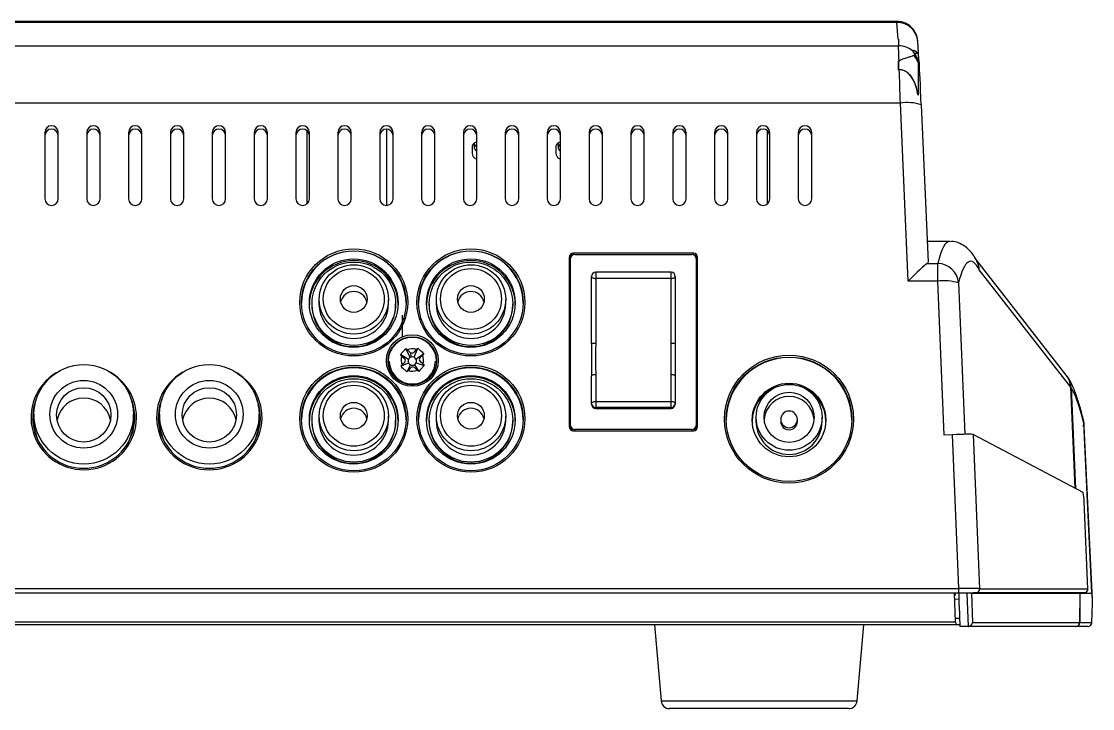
# Model space of a CAD drawing. Header units: millimetres. Extents: x 102 to 710, y 145 to 429.
# Drawn here: x 646.3 to 710.3, y 165.7 to 206.7 of the extents above; entities that cross this region are included whole.
import ezdxf

# ---------------------------------------------------------------- set-up
doc = ezdxf.new("R2010")
doc.units = ezdxf.units.MM

msp = doc.modelspace()

# ---------------------------------------------------------------- linework, layer by layer
at = {"color": 7, "linetype": 'Continuous', "lineweight": 25}
for p, q in [((698.6356, 206.6885), (522.1572, 206.6885)), ((698.6315, 206.7471), (522.1613, 206.7471)), ((698.7044, 205.6788), (698.6356, 206.6885)), ((698.7304, 205.6788), (698.7044, 205.6788)), ((698.7304, 205.6788), (698.7304, 205.2972)), ((699.9542, 204.488), (699.8827, 205.5382)), ((522.0624, 205.2972), (698.7304, 205.2972)), ((699.6205, 204.903), (699.6205, 204.903)), ((699.6648, 204.8535), (699.8839, 204.8535)), ((699.8839, 204.8535), (699.8964, 204.8155)), ((699.8964, 204.8155), (699.8964, 204.684)), ((699.8964, 204.8155), (699.8964, 204.6754)), ((698.7304, 204.3831), (698.7304, 203.8597)), ((699.8964, 204.4634), (699.8964, 204.4633)), ((699.9775, 204.1469), (699.9561, 204.4608)), ((699.9792, 204.1162), (699.9775, 204.1469)), ((698.7799, 203.8597), (698.7304, 203.8597)), ((698.8418, 201.8662), (521.951, 201.8662)), ((699.3101, 191.2215), (698.8418, 201.8662)), ((700.0906, 201.7574), (700.5035, 192.3713)), ((668.1464, 200.315), (668.1464, 195.7519)), ((647.7464, 200.1142), (647.7464, 196.1484)), ((648.5464, 196.1484), (648.5464, 200.1142)), ((650.2464, 200.1142), (650.2464, 196.1484)), ((651.0464, 196.1484), (651.0464, 200.1142)), ((652.7464, 200.1142), (652.7464, 196.1484)), ((653.5464, 196.1484), (653.5464, 200.1142)), ((655.2464, 200.1142), (655.2464, 196.1484)), ((656.0464, 196.1484), (656.0464, 200.1142)), ((657.7464, 200.1142), (657.7464, 196.1484)), ((658.5464, 196.1484), (658.5464, 200.1142)), ((660.2464, 200.1142), (660.2464, 196.1484)), ((661.0464, 196.1484), (661.0464, 200.1142)), ((662.7464, 200.1142), (662.7464, 196.1484)), ((663.3964, 200.228), (663.3964, 195.8389)), ((663.5464, 196.1484), (663.5464, 200.1142)), ((665.2464, 200.1142), (665.2464, 196.1484)), ((666.0464, 196.1484), (666.0464, 200.1142)), ((667.7464, 200.1142), (667.7464, 196.1484)), ((668.5464, 196.1484), (668.5464, 200.1142)), ((670.2464, 200.1142), (670.2464, 196.1484)), ((671.0464, 196.1484), (671.0464, 200.1142)), ((672.7464, 200.1142), (672.7464, 196.1484)), ((673.5464, 196.1484), (673.5464, 200.1142)), ((675.2464, 200.1142), (675.2464, 196.1484)), ((676.0464, 196.1484), (676.0464, 200.1142)), ((677.7464, 200.1142), (677.7464, 196.1484)), ((678.5464, 196.1484), (678.5464, 200.1142)), ((680.2464, 200.1142), (680.2464, 196.1484)), ((681.0464, 196.1484), (681.0464, 200.1142)), ((682.7464, 200.1142), (682.7464, 196.1484)), ((683.5464, 196.1484), (683.5464, 200.1142)), ((685.2464, 200.1142), (685.2464, 196.1484)), ((686.0464, 196.1484), (686.0464, 200.1142)), ((687.7464, 200.1142), (687.7464, 196.1484)), ((688.5464, 196.1484), (688.5464, 200.1142)), ((690.2464, 200.1142), (690.2464, 196.1484)), ((690.8964, 200.228), (690.8964, 195.8389)), ((691.0464, 196.1484), (691.0464, 200.1142)), ((692.7464, 200.1142), (692.7464, 196.1484)), ((693.5464, 196.1484), (693.5464, 200.1142)), ((673.2714, 199.2534), (673.2714, 198.8576)), ((673.3964, 199.4695), (673.3964, 199.1971)), ((678.2714, 199.2534), (678.2714, 198.8576)), ((678.3964, 199.4695), (678.3964, 199.1971)), ((701.7904, 193.6045), (700.4493, 193.6045)), ((679.0589, 192.6459), (679.0589, 182.5332)), ((679.1464, 182.6116), (679.1464, 192.5756)), ((686.4839, 192.8938), (679.3089, 192.8938)), ((679.3964, 192.8235), (686.3964, 192.8235)), ((686.6464, 192.5756), (686.6464, 182.6116)), ((686.7339, 182.5332), (686.7339, 192.6459)), ((708.7544, 185.6068), (703.2952, 192.6127)), ((700.4377, 192.2807), (701.0711, 192.2807)), ((701.0711, 191.2215), (701.0711, 192.2807)), ((680.3964, 187.5037), (680.3964, 191.5064)), ((685.1464, 191.7564), (680.6464, 191.7564)), ((680.6464, 191.3883), (680.6464, 187.5069)), ((685.1464, 191.3883), (680.6464, 191.3883)), ((685.1464, 187.5069), (685.1464, 191.3883)), ((685.3964, 191.5064), (685.3964, 187.5037)), ((709.0155, 184.8986), (703.554, 191.9075)), ((701.0711, 191.2215), (699.3101, 191.2215)), ((701.449, 182.0273), (701.0711, 191.2215)), ((664.1196, 190.1379), (664.1196, 189.8765)), ((668.2696, 189.8765), (668.2696, 190.1379)), ((671.1196, 190.1379), (671.1196, 189.8765)), ((675.2696, 189.8765), (675.2696, 190.1379)), ((663.6946, 189.8765), (663.6946, 189.8111)), ((668.6946, 189.8111), (668.6946, 189.8765)), ((670.6946, 189.8765), (670.6946, 189.8111)), ((675.6946, 189.8111), (675.6946, 189.8765)), ((669.0814, 189.2013), (669.0814, 187.8968)), ((680.3964, 187.5037), (680.3964, 185.5713)), ((685.3964, 187.5037), (685.3964, 185.5713)), ((669.0674, 186.754), (668.9793, 186.8367)), ((669.4665, 186.5546), (668.9793, 186.8367)), ((669.3148, 187.2004), (669.4057, 187.1208)), ((669.5735, 186.6706), (669.3148, 187.2004)), ((669.5693, 186.9711), (669.4057, 187.1208)), ((669.5693, 186.9711), (669.6282, 186.6928)), ((669.9315, 187.1429), (669.7812, 186.98)), ((669.7969, 186.68), (670.0153, 187.2299)), ((669.9133, 186.5734), (670.3804, 186.8957)), ((670.1494, 186.6429), (670.2997, 186.8059)), ((670.3804, 186.8957), (670.2997, 186.8059)), ((669.4759, 186.332), (669.0089, 186.1388)), ((669.0089, 186.1388), (669.0896, 186.2302)), ((669.0674, 186.754), (669.2309, 186.6043)), ((669.2399, 186.3932), (669.0896, 186.2302)), ((669.5924, 186.2254), (669.3739, 185.8046)), ((669.6282, 186.6928), (669.5735, 186.6706)), ((669.8158, 186.2348), (670.0745, 185.8341)), ((669.9228, 186.3508), (670.41, 186.1978)), ((670.3219, 186.2821), (670.1583, 186.4318)), ((670.3219, 186.2821), (670.41, 186.1978)), ((651.8765, 185.6458), (651.8595, 185.6458)), ((651.9241, 185.596), (651.9462, 185.596)), ((669.4578, 185.8932), (669.3739, 185.8046)), ((669.4578, 185.8932), (669.6081, 186.0561)), ((669.82, 186.0651), (669.9835, 185.9153)), ((670.0745, 185.8341), (669.9835, 185.9153)), ((680.3964, 183.9268), (680.3964, 185.5713)), ((680.6464, 185.633), (680.6464, 184.0383)), ((685.1464, 184.0383), (685.1464, 185.633)), ((685.3964, 185.5713), (685.3964, 183.9268)), ((708.8053, 185.5116), (708.7607, 185.5841)), ((709.281, 178.8552), (709.0155, 184.8986)), ((709.0429, 184.8608), (709.3073, 178.8413)), ((680.3964, 183.8757), (680.3964, 183.9268)), ((680.6464, 184.0383), (685.1464, 184.0383)), ((680.6464, 184.0383), (680.6464, 183.6789)), ((685.1464, 183.6789), (680.6464, 183.6789)), ((680.6464, 183.6789), (680.6464, 183.6278)), ((680.6464, 183.6278), (685.1464, 183.6278)), ((685.1464, 183.6789), (685.1464, 184.0383)), ((685.1464, 183.6278), (685.1464, 183.6789)), ((685.3964, 183.9268), (685.3964, 183.8757)), ((647.0946, 183.2785), (647.0946, 182.8907)), ((653.0446, 182.8907), (653.0446, 183.2785)), ((654.5946, 183.2785), (654.5946, 182.8907)), ((660.5446, 182.8907), (660.5446, 183.2785)), ((664.1196, 183.1646), (664.1196, 182.9031)), ((668.2696, 182.9031), (668.2696, 183.1646)), ((671.1196, 183.1646), (671.1196, 182.9031)), ((675.2696, 182.9031), (675.2696, 183.1646)), ((690.2196, 183.0917), (690.2196, 182.8433)), ((691.6946, 182.9697), (691.6946, 182.8433)), ((692.6946, 182.8433), (692.6946, 182.9697)), ((694.1696, 182.8433), (694.1696, 183.0917)), ((663.6946, 182.9031), (663.6946, 182.8377)), ((668.6946, 182.8377), (668.6946, 182.9031)), ((670.6946, 182.9031), (670.6946, 182.8377)), ((675.6946, 182.8377), (675.6946, 182.9031)), ((679.1464, 182.5137), (679.1464, 182.6116)), ((686.3964, 182.3637), (679.3964, 182.3637)), ((686.6464, 182.6116), (686.6464, 182.5137)), ((710.2729, 172.5895), (709.7986, 182.7414)), ((710.3125, 172.1781), (709.8277, 182.5518)), ((679.3089, 182.2853), (686.4839, 182.2853)), ((701.9497, 182.0507), (701.449, 182.0273)), ((702.327, 172.8722), (701.9497, 182.0507)), ((703.1909, 182.065), (703.5696, 172.8519)), ((709.7579, 178.6038), (703.1909, 182.065)), ((710.0442, 172.8519), (709.8153, 178.0627)), ((518.4657, 172.8722), (702.327, 172.8722)), ((702.327, 172.5895), (702.327, 172.8722)), ((703.5696, 172.8519), (710.0442, 172.8519)), ((702.327, 172.5895), (518.4657, 172.5895)), ((702.142, 170.8717), (702.074, 172.5895)), ((702.1031, 172.5895), (702.1086, 172.4493)), ((702.3464, 172.2123), (702.1068, 172.2294)), ((703.0415, 172.5895), (702.327, 172.5895)), ((702.3464, 171.8416), (702.3464, 172.5895)), ((702.9074, 170.5899), (702.8337, 172.5895)), ((703.0415, 172.5895), (703.0878, 172.5895)), ((703.0878, 172.5895), (709.5562, 172.5895)), ((703.0878, 172.5895), (703.1523, 170.8395)), ((709.8818, 172.6057), (703.4086, 172.6057)), ((709.5562, 172.5895), (709.5468, 170.8395)), ((709.8818, 172.6057), (709.5562, 172.5895)), ((709.5562, 172.5895), (709.5803, 172.5895)), ((709.5709, 170.8395), (709.5803, 172.5895)), ((709.5803, 172.5895), (709.582, 172.5895)), ((709.5819, 172.5908), (709.582, 172.5895)), ((709.582, 172.5895), (710.2729, 172.5895)), ((702.3464, 171.8416), (702.3925, 170.5895)), ((710.279, 170.8395), (710.3218, 171.9533)), ((710.2794, 170.83), (710.322, 171.941)), ((518.6677, 170.8717), (702.142, 170.8717)), ((702.1596, 171.0895), (702.3741, 171.0895)), ((703.1523, 170.8395), (709.5468, 170.8395)), ((709.5709, 170.8395), (710.279, 170.8395)), ((702.1625, 170.6895), (518.6472, 170.6895)), ((684.1549, 170.6895), (684.5524, 166.146)), ((696.2573, 166.146), (696.6549, 170.6895)), ((702.3889, 170.6895), (702.1625, 170.6895)), ((702.8936, 170.5895), (702.3925, 170.5895)), ((709.296, 170.5895), (702.8936, 170.5895)), ((709.296, 170.5895), (709.3201, 170.5895)), ((710.0295, 170.5895), (709.3201, 170.5895)), ((695.7592, 165.6895), (685.0505, 165.6895))]:
    msp.add_line(p, q, dxfattribs=at)
at = {"color": 8, "linetype": 'Continuous', "lineweight": 25}
for p, q in [((679.3089, 192.8078), (679.3089, 192.8938)), ((686.4839, 192.8078), (686.4839, 192.8938)), ((680.6464, 191.7564), (680.6464, 191.3883)), ((685.1464, 191.3883), (685.1464, 191.7564)), ((702.317, 191.12), (702.6888, 182.0762)), ((679.3964, 182.3637), (679.3964, 182.2853)), ((686.3964, 182.2853), (686.3964, 182.3637)), ((709.7867, 182.5499), (709.7986, 182.7414)), ((710.279, 170.8395), (710.2794, 170.83)), ((684.5524, 166.146), (684.9987, 166.146)), ((684.9987, 166.146), (696.2573, 166.146))]:
    msp.add_line(p, q, dxfattribs=at)
at = {"color": 7, "linetype": 'Continuous', "lineweight": 25, "flags": 128}
for points in [[(680.3964, 191.5064), (680.4012, 191.4834), (680.4154, 191.4612), (680.4385, 191.4408), (680.4696, 191.4229), (680.5075, 191.4082), (680.5507, 191.3973), (680.5976, 191.3905), (680.6464, 191.3883)], [(685.1464, 191.3883), (685.1952, 191.3905), (685.2421, 191.3973), (685.2853, 191.4082), (685.3232, 191.4229), (685.3543, 191.4408), (685.3774, 191.4612), (685.3916, 191.4834), (685.3964, 191.5064)], [(669.5735, 186.6706), (669.5106, 186.6212), (669.4665, 186.5546)], [(669.4759, 186.332), (669.5255, 186.2693), (669.5924, 186.2254)], [(669.7969, 186.68), (669.7137, 186.701), (669.6282, 186.6928)], [(669.9133, 186.5734), (669.8638, 186.6361), (669.7969, 186.68)], [(669.8158, 186.2348), (669.8787, 186.2842), (669.9228, 186.3508)], [(680.3964, 183.9268), (680.4012, 183.9485), (680.4154, 183.9694), (680.4385, 183.9887), (680.4696, 184.0056), (680.5075, 184.0195), (680.5507, 184.0298), (680.5976, 184.0361), (680.6464, 184.0383)], [(685.1464, 184.0383), (685.1952, 184.0361), (685.2421, 184.0298), (685.2853, 184.0195), (685.3232, 184.0056), (685.3543, 183.9887), (685.3774, 183.9694), (685.3916, 183.9485), (685.3964, 183.9268)], [(647.0946, 182.8907), (647.1558, 182.293), (647.3106, 181.7822)], [(652.8287, 181.7822), (652.9835, 182.293), (653.0446, 182.8907)], [(654.5946, 182.8907), (654.6558, 182.293), (654.8106, 181.7822)], [(660.3287, 181.7822), (660.4835, 182.293), (660.5446, 182.8907)]]:
    msp.add_lwpolyline(points, dxfattribs=at)
at = {"color": 8, "linetype": 'Continuous', "lineweight": 25, "flags": 128}
msp.add_lwpolyline([(709.766, 182.9801), (709.7689, 182.9681), (709.7986, 182.7414)], dxfattribs=at)
at = {"color": 7, "linetype": 'Continuous', "lineweight": 25}
for centre, radius in [((666.1929, 189.9155), 2.6465), ((673.1929, 189.9155), 2.6465), ((666.2009, 189.8781), 2.4938), ((666.2005, 190.1365), 2.0691), ((666.1991, 190.1612), 1.8205), ((673.2009, 189.8781), 2.4938), ((673.2005, 190.1366), 2.0691), ((673.1991, 190.1611), 1.8205), ((666.1966, 190.1605), 0.798), ((673.1966, 190.1605), 0.798), ((650.0713, 183.2702), 2.972), ((657.5713, 183.2702), 2.972), ((666.1929, 182.9421), 2.6465), ((673.1929, 182.9421), 2.6465), ((650.0682, 183.2731), 2.0227), ((657.5682, 183.2731), 2.0227), ((666.2009, 182.9048), 2.4938), ((666.2005, 183.1632), 2.0691), ((666.1991, 183.1878), 1.8205), ((673.2009, 182.9047), 2.4938), ((673.2005, 183.1632), 2.0691), ((673.1991, 183.1878), 1.8205), ((692.1932, 182.9299), 2.1979), ((692.1999, 183.0932), 1.9698), ((650.0709, 183.2393), 1.6231), ((657.5709, 183.2393), 1.6231), ((692.199, 183.0929), 1.4957), ((666.1966, 183.1871), 0.7981), ((673.1966, 183.1871), 0.7981)]:
    msp.add_circle(centre, radius, dxfattribs=at)
at = {"color": 8, "linetype": 'Continuous', "lineweight": 25}
for centre, radius, start, end in [((698.6446, 205.4472), 1.2414, 4.203469, 90.417585), ((698.7584, 204.0637), 1.2219, 3.900697, 21.359782), ((692.1946, 182.9712), 0.5, 180.176046, 359.823954)]:
    msp.add_arc(centre, radius, start, end, dxfattribs=at)
at = {"color": 7, "linetype": 'Continuous', "lineweight": 25}
for centre, radius, start, end in [((698.7337, 204.0413), 1.2559, 47.23682, 90.152574), ((699.2562, 199.4026), 2.4982, 70.488937, 99.548822), ((648.1464, 200.1115), 0.4, 0.39629, 179.60371), ((648.1464, 199.9157), 0.4, 0.39638, 179.60362), ((650.6464, 200.1115), 0.4, 0.395948, 179.604052), ((650.6464, 199.9157), 0.4, 0.396038, 179.603962), ((653.1464, 200.1115), 0.4, 0.395948, 179.604052), ((653.1464, 199.9157), 0.4, 0.396038, 179.603962), ((655.6464, 200.1115), 0.4, 0.39629, 179.60371), ((655.6464, 199.9157), 0.4, 0.39638, 179.60362), ((658.1464, 200.1115), 0.4, 0.395948, 179.604052), ((658.1464, 199.9157), 0.4, 0.396038, 179.603962), ((660.6464, 200.1115), 0.4, 0.39629, 179.60371), ((660.6464, 199.9157), 0.4, 0.39638, 179.60362), ((663.1464, 200.1115), 0.4, 0.395948, 179.604052), ((663.1464, 199.9157), 0.4, 0.396038, 179.603962), ((665.6464, 200.1115), 0.4, 0.395948, 179.604052), ((665.6464, 199.9157), 0.4, 0.396038, 179.603962), ((668.1464, 200.1115), 0.4, 0.39629, 179.60371), ((668.1464, 199.9157), 0.4, 0.39638, 179.60362), ((670.6464, 200.1115), 0.4, 0.395948, 179.604052), ((670.6464, 199.9157), 0.4, 0.396038, 179.603962), ((673.1464, 200.1115), 0.4, 0.39629, 179.60371), ((673.1464, 199.9157), 0.4, 0.39638, 179.60362), ((675.6464, 200.1115), 0.4, 0.395948, 179.604052), ((675.6464, 199.9157), 0.4, 0.396038, 179.603962), ((678.1464, 200.1115), 0.4, 0.395948, 179.604052), ((678.1464, 199.9157), 0.4, 0.396038, 179.603962), ((680.6464, 200.1115), 0.4, 0.395948, 179.604052), ((680.6464, 199.9157), 0.4, 0.396038, 179.603962), ((683.1464, 200.1115), 0.4, 0.395948, 179.604052), ((683.1464, 199.9157), 0.4, 0.396038, 179.603962), ((685.6464, 200.1115), 0.4, 0.395948, 179.604052), ((685.6464, 199.9157), 0.4, 0.396038, 179.603962), ((688.1464, 200.1115), 0.4, 0.395948, 179.604052), ((688.1464, 199.9157), 0.4, 0.396038, 179.603962), ((690.6464, 200.1115), 0.4, 0.395948, 179.604052), ((690.6464, 199.9157), 0.4, 0.396038, 179.603962), ((693.1464, 200.1115), 0.4, 0.395948, 179.604052), ((693.1464, 199.9157), 0.4, 0.396038, 179.603962), ((673.6516, 199.1459), 0.2603, 113.845067, 168.656164), ((673.6516, 199.2483), 0.2603, 191.343836, 246.154933), ((678.6516, 199.1459), 0.2603, 113.846285, 168.657724), ((678.6516, 199.2483), 0.2603, 191.342276, 246.153715), ((648.1464, 196.1512), 0.4, 180.39638, 359.60362), ((650.6464, 196.1512), 0.4, 180.396038, 359.603962), ((653.1464, 196.1512), 0.4, 180.396038, 359.603962), ((655.6464, 196.1512), 0.4, 180.39638, 359.60362), ((658.1464, 196.1512), 0.4, 180.396038, 359.603962), ((660.6464, 196.1512), 0.4, 180.39638, 359.60362), ((663.1464, 196.1512), 0.4, 180.396038, 359.603962), ((665.6464, 196.1512), 0.4, 180.396038, 359.603962), ((668.1464, 196.1512), 0.4, 180.39638, 359.60362), ((670.6464, 196.1512), 0.4, 180.396038, 359.603962), ((673.1464, 196.1512), 0.4, 180.39638, 359.60362), ((675.6464, 196.1512), 0.4, 180.396038, 359.603962), ((678.1464, 196.1512), 0.4, 180.396038, 359.603962), ((680.6464, 196.1512), 0.4, 180.396038, 359.603962), ((683.1464, 196.1512), 0.4, 180.396038, 359.603962), ((685.6464, 196.1512), 0.4, 180.396038, 359.603962), ((688.1464, 196.1512), 0.4, 180.396038, 359.603962), ((690.6464, 196.1512), 0.4, 180.396038, 359.603962), ((693.1464, 196.1512), 0.4, 180.396038, 359.603962), ((666.1946, 189.9002), 3.125, 0.158729, 179.841271), ((673.1946, 189.9002), 3.125, 0.158663, 179.841337), ((679.3078, 192.6448), 0.2489, 89.754806, 179.75345), ((679.3078, 192.5567), 0.2489, 91.064281, 179.757702), ((679.3953, 192.5745), 0.2489, 89.75595, 179.752737), ((686.3975, 192.5745), 0.2489, 0.247268, 90.245753), ((686.485, 192.6448), 0.2489, 0.247268, 90.246184), ((686.485, 192.5567), 0.2489, 0.243046, 88.934971), ((701.0668, 191.0271), 1.2537, 4.250605, 89.804838), ((680.6464, 191.5064), 0.25, 90, 180), ((685.1464, 191.5064), 0.25, 0, 90), ((701.4662, 188.3734), 2.8753, 72.789202, 97.89933), ((666.1946, 189.808), 0.8005, 12.805513, 167.194487), ((673.1946, 189.808), 0.8005, 12.805314, 167.194686), ((666.1946, 189.8188), 2.5, 180.17583, 359.82417), ((666.1946, 189.8825), 2.075, 180.16654, 359.83346), ((673.1946, 189.8188), 2.5, 180.175747, 359.824253), ((673.1946, 189.8825), 2.075, 180.166429, 359.833571), ((669.6946, 186.4185), 1.45, 0.145592, 179.854408), ((680.5839, 182.5032), 5.004, 89.284381, 92.147341), ((685.2089, 182.5028), 5.0045, 87.852766, 90.715554), ((669.6946, 186.5132), 0.6728, 69.386119, 115.43217), ((669.6708, 187.0817), 0.1501, 227.466878, 317.351673), ((669.6995, 186.5181), 0.6656, 339.236224, 25.619166), ((669.6952, 186.4616), 1.3756, 180.20738, 317.358643), ((669.6952, 186.4272), 1.3756, 180.207448, 317.358575), ((669.6898, 186.5181), 0.6656, 159.236224, 205.619166), ((669.1307, 186.4943), 0.1489, 317.208892, 47.646713), ((669.6924, 186.4527), 0.2478, 155.71539, 209.140247), ((669.6947, 186.454), 0.2504, 245.889317, 298.929304), ((669.6969, 186.4527), 0.2478, 335.71539, 29.140247), ((670.2586, 186.5418), 0.1489, 137.208892, 227.646713), ((669.7031, 186.4569), 1.3665, 317.279779, 359.990621), ((669.7031, 186.4224), 1.3665, 317.279779, 359.990621), ((692.1946, 182.9128), 3.75, 0.166118, 179.833882), ((666.1946, 182.9269), 3.125, 0.158706, 179.841294), ((669.6946, 186.5229), 0.6728, 249.386119, 295.43217), ((669.7185, 185.9544), 0.1502, 47.468203, 137.350349), ((673.1946, 182.9269), 3.125, 0.15864, 179.84136), ((680.5877, 185.3334), 0.3053, 78.91521, 128.804645), ((685.2051, 185.3334), 0.3053, 51.196991, 101.083948), ((692.1946, 182.8385), 1.5004, 4.932368, 175.067632), ((650.0666, 182.6212), 1.6225, 89.892262, 168.874727), ((650.0723, 182.6207), 1.623, 11.140398, 90.092613), ((657.5666, 182.6212), 1.6225, 89.892262, 168.874727), ((657.5723, 182.6207), 1.623, 11.140398, 90.092613), ((666.1946, 182.8346), 0.8005, 12.805513, 167.194487), ((673.1946, 182.8346), 0.8005, 12.805314, 167.194686), ((680.6453, 183.9278), 0.2489, 180.247385, 270.244143), ((680.6453, 183.8768), 0.2489, 180.247263, 270.244266), ((685.1474, 183.9278), 0.2489, 269.755872, 359.750892), ((685.1474, 183.8768), 0.2489, 269.75575, 359.751015), ((692.1946, 182.9697), 0.5, 0, 180), ((666.1946, 182.8454), 2.5, 180.175837, 359.824163), ((666.1946, 182.9091), 2.075, 180.166527, 359.833473), ((673.1946, 182.8454), 2.5, 180.175754, 359.824246), ((673.1946, 182.9091), 2.075, 180.166416, 359.833584), ((679.3078, 182.5342), 0.2489, 180.246334, 270.245195), ((679.3953, 182.6127), 0.2489, 180.247385, 270.244143), ((679.3943, 182.5143), 0.2479, 180.128334, 247.344353), ((686.3975, 182.6127), 0.2489, 269.754154, 359.75261), ((686.485, 182.5342), 0.2489, 269.753816, 359.752948), ((686.3985, 182.5143), 0.2479, 292.653788, 359.870938), ((692.1946, 182.849), 1.975, 180.16316, 359.83684), ((692.1946, 182.8449), 0.5, 180.176046, 359.823954), ((707.4119, 178.0816), 2.4035, 359.547913, 12.546993), ((703.3199, 172.8394), 0.25, 290.76818, 2.856213), ((710.0293, 170.8393), 0.2497, 270.057365, 0.057903), ((710.0295, 170.8395), 0.25, 270, 357.803229), ((685.0505, 166.1895), 0.5, 185, 270), ((695.7592, 166.1895), 0.5, 270, 355)]:
    msp.add_arc(centre, radius, start, end, dxfattribs=at)
at = {"color": 8, "linetype": 'Continuous', "lineweight": 25}
for centre, major_axis, ratio, start_param, end_param in [((698.7946, 201.7471), (-0.1631, 5), 0.0028509, 6.129876, 6.2829503), ((704.6994, 133.6045), (-2.9203, 59.9997), 0.0623641, 6.2799117, 6.4905967)]:
    msp.add_ellipse(centre, major_axis=major_axis, ratio=ratio, start_param=start_param, end_param=end_param, dxfattribs=at)
at = {"color": 7, "linetype": 'Continuous', "lineweight": 25}
for centre, major_axis, ratio, start_param, end_param in [((698.847, 201.3441), (-0.1196, 4), 0.0026138, 5.5815683, 6.1298909), ((698.6868, 204.7022), (1.2512, 0.0224), 0.3651594, 0.2884117, 0.7160703), ((698.7054, 204.4292), (-0.0643, 1.2806), 0.9748641, 4.9694956, 5.0008007), ((700.0958, 201.3984), (-0.1196, 2.75), 0.0037981, 4.8431235, 6.1298038), ((698.847, 201.3441), (-0.1196, 4), 0.0026138, 4.8432105, 5.3924569), ((705.9453, 133.6662), (-2.9208, 58.7497), 0.0636845, 6.1483295, 6.4904659), ((666.1946, 189.8223), (2.65, 0), 0.9923894, 1.5707963, 3.1415927), ((666.1946, 189.8223), (2.65, 0), 0.9923894, 0, 1.5707963), ((673.1946, 189.8223), (2.65, 0), 0.9923894, 1.5707963, 3.1415927), ((673.1946, 189.8223), (2.65, 0), 0.9923894, 0, 1.5707963), ((699.3101, 191.0583), (1.1939, 1.2476), 0.0654807, 0.2730281, 1.5024779), ((650.0696, 183.0852), (3.15, 0), 0.9923894, 2.1209047, 7.3274987), ((657.5696, 183.0852), (3.15, 0), 0.9923894, 2.0972792, 7.320548), ((707.7638, 184.8443), (1.2529, 0), 0.9939053, 0.0436332, 0.6589811), ((666.1946, 182.8756), (2.65, 0), 0.9923894, 1.5707963, 3.1415927), ((666.1946, 182.8756), (2.65, 0), 0.9923894, 0, 1.5707963), ((673.1946, 182.8756), (2.65, 0), 0.9923894, 1.5707963, 3.1415927), ((673.1946, 182.8756), (2.65, 0), 0.9923894, 0, 1.5707963), ((692.1946, 182.8508), (2.2, 0), 0.9923894, 1.9907146, 3.1415927), ((692.1946, 182.8508), (2.2, 0), 0.9923894, 0, 1.150878), ((711.1405, 136.3449), (-2.4237, 48.7498), 0.0636845, 5.9680203, 6.1819762), ((650.0696, 183.0721), (3.05, 0), 0.9922646, 2.7469355, 6.6778424), ((650.0696, 182.95), (3.05, 0), 0.9923894, 2.8608693, 3.1415927), ((650.0696, 182.95), (3.05, 0), 0.9923894, 0, 0.2807233), ((657.5696, 183.0721), (3.05, 0), 0.9922646, 2.7469356, 6.6778424), ((657.5696, 182.95), (3.05, 0), 0.9923894, 2.8522853, 3.1415927), ((657.5696, 182.95), (3.05, 0), 0.9923894, 0, 0.2872861), ((701.945, 182.0033), (1.2486, 0.0588), 0.0377328, 0.064001, 1.5652098), ((702.3217, 172.8395), (1.2506, 0.0102), 0.0260554, 0.0650837, 1.5662925), ((709.795, 172.8395), (0.1382, 0.2088), 0.9941685, 4.0846837, 5.3437574), ((709.7501, -30.0314), (0.5228, 202.6209), 0.0031469, 6.2039247, 6.2831934), ((702.1625, 171.0895), (0, 0.4), 0.0610004, 2.146755, 3.1415927), ((702.9028, 170.8395), (0.1765, 0.1832), 0.9638323, 3.9453838, 5.4609763), ((709.2973, 170.8395), (0.1427, 0.2058), 0.9942558, 3.7452416, 5.3160379), ((709.3214, 170.8395), (0.1427, 0.2058), 0.9942558, 3.7452416, 5.3160379), ((702.8843, 170.8395), (0.1868, -0.1735), 0.9637963, 5.4794035, 5.5346073)]:
    msp.add_ellipse(centre, major_axis=major_axis, ratio=ratio, start_param=start_param, end_param=end_param, dxfattribs=at)
for centre, major_axis, ratio in [((666.1946, 189.9575), (3.225, 0), 0.9923894), ((666.1946, 189.9444), (3.125, 0), 0.9922676), ((673.1946, 189.9575), (3.225, 0), 0.9923894), ((673.1946, 189.9444), (3.125, 0), 0.9922676), ((669.6946, 186.4841), (1.55, 0), 0.9923894), ((669.6946, 186.4711), (1.45, 0), 0.992127), ((692.1946, 182.9859), (3.85, 0), 0.9923894), ((666.1946, 183.0108), (3.225, 0), 0.9923894), ((673.1946, 183.0108), (3.225, 0), 0.9923894), ((692.1946, 182.9729), (3.75, 0), 0.9922879), ((666.1946, 182.9977), (3.125, 0), 0.9922676), ((673.1946, 182.9977), (3.125, 0), 0.9922676)]:
    msp.add_ellipse(centre, major_axis=major_axis, ratio=ratio, dxfattribs=at)
for points, knots in [([(699.8827, 205.5382), (699.8815, 205.5569), (699.8798, 205.582), (699.8734, 205.6451), (699.8629, 205.718), (699.8345, 205.852), (699.7614, 206.0524), (699.6003, 206.3122), (699.3363, 206.5511), (698.9976, 206.718), (698.7573, 206.7314), (698.6428, 206.7378)], [0, 0, 0, 0, 0.1430197, 0.1911074, 0.2237869, 0.27754, 0.3787776, 0.5083885, 0.6815212, 0.8481866, 1, 1, 1, 1]), ([(698.7624, 204.3995), (698.8675, 204.4543), (698.9682, 204.497), (699.1562, 204.566), (699.2445, 204.5924), (699.3959, 204.6348), (699.4598, 204.6512), (699.5617, 204.6862), (699.5982, 204.7047), (699.6205, 204.7301)], [0, 0, 0, 0, 0.25, 0.25, 0.5, 0.5, 0.75, 0.75, 1, 1, 1, 1]), ([(698.7624, 204.3995), (698.8675, 204.4543), (698.9682, 204.497), (699.1562, 204.566), (699.2445, 204.5924), (699.3959, 204.6348), (699.4598, 204.6512), (699.5617, 204.6862), (699.5982, 204.7047), (699.6205, 204.7301)], [0, 0, 0, 0, 0.25, 0.25, 0.5, 0.5, 0.75, 0.75, 1, 1, 1, 1]), ([(699.516, 205.0572), (699.601, 205.0311), (699.6772, 204.9999), (699.8022, 204.9307), (699.8509, 204.8927), (699.8839, 204.8535)], [0, 0, 0, 0, 0.5, 0.5, 1, 1, 1, 1]), ([(699.8964, 204.4634), (699.8653, 204.5454), (699.8268, 204.6231), (699.735, 204.7699), (699.6812, 204.8395), (699.6205, 204.903)], [0, 0, 0, 0, 0.5, 0.5, 1, 1, 1, 1]), ([(699.6205, 204.7301), (699.6371, 204.7112), (699.6705, 204.6734), (699.7164, 204.6133), (699.7592, 204.5506), (699.7986, 204.4852), (699.8347, 204.4171), (699.8678, 204.3465), (699.8868, 204.2978), (699.8964, 204.2732)], [0, 0, 0, 0, 0.1406096, 0.2812427, 0.4223412, 0.564343, 0.7076775, 0.8527622, 1, 1, 1, 1]), ([(698.7304, 203.8597), (698.7304, 203.8973), (698.7304, 203.9725), (698.7304, 204.0808), (698.7304, 204.1855), (698.7304, 204.2868), (698.7304, 204.351), (698.7304, 204.3831)], [0, 0, 0, 0, 0.2002673, 0.4001337, 0.5998663, 0.7997327, 1, 1, 1, 1]), ([(699.8964, 204.2732), (699.8964, 204.1844), (699.8964, 204.0752), (699.8964, 203.8162), (699.8964, 203.6647), (699.8964, 203.3326), (699.8964, 203.1514), (699.8964, 202.856), (699.8964, 202.7536), (699.8964, 202.5457), (699.8964, 202.4395), (699.8964, 202.3313)], [0, 0, 0, 0, 0.25, 0.25, 0.5, 0.5, 0.75, 0.75, 0.875, 0.875, 1, 1, 1, 1]), ([(699.8964, 204.2732), (699.8964, 204.2581), (699.8964, 204.2279), (699.8964, 204.1782), (699.8964, 204.1253), (699.8964, 204.069), (699.8964, 204.0093), (699.8964, 203.9038), (699.8964, 203.7406), (699.8964, 203.5032), (699.8964, 203.2414), (699.8964, 202.9889), (699.8964, 202.7554), (699.8964, 202.5474), (699.8964, 202.4034), (699.8964, 202.3313)], [0, 0, 0, 0, 0.0417676, 0.0833981, 0.1249392, 0.1664383, 0.2079435, 0.2495026, 0.3748915, 0.5001739, 0.6248397, 0.7495237, 0.8330136, 0.916371, 1, 1, 1, 1]), ([(699.8964, 202.3313), (699.8697, 202.5), (699.8344, 202.6663), (699.7608, 202.91), (699.7328, 202.9903), (699.6675, 203.1482), (699.6301, 203.2259), (699.5023, 203.4478), (699.3941, 203.5852), (699.1896, 203.7405), (699.1137, 203.7838), (698.953, 203.8432), (698.8668, 203.8597), (698.7799, 203.8597)], [0, 0, 0, 0, 0.25, 0.25, 0.375, 0.375, 0.5, 0.5, 0.75, 0.75, 0.875, 0.875, 1, 1, 1, 1]), ([(699.8964, 202.3313), (699.8883, 202.3798), (699.8724, 202.4749), (699.843, 202.6134), (699.8102, 202.7451), (699.7735, 202.8698), (699.7331, 202.9875), (699.6889, 203.0984), (699.6409, 203.2023), (699.5636, 203.347), (699.4462, 203.5192), (699.2911, 203.6701), (699.1511, 203.7626), (699.0464, 203.8112), (698.9507, 203.8405), (698.8657, 203.8567), (698.8085, 203.8587), (698.7799, 203.8597)], [0, 0, 0, 0, 0.0720846, 0.1411772, 0.2073678, 0.2707584, 0.3314657, 0.3896221, 0.4453784, 0.4989056, 0.6296844, 0.7487113, 0.812561, 0.8740562, 0.9165783, 0.9583611, 1, 1, 1, 1]), ([(673.5464, 199.5584), (673.5136, 199.5456), (673.4217, 199.5098), (673.3226, 199.4159), (673.275, 199.3216), (673.2721, 199.2666), (673.2714, 199.2534)], [0, 0, 0, 0, 0.192712, 0.5405978, 0.8899809, 1, 1, 1, 1]), ([(678.5464, 199.5584), (678.5136, 199.5456), (678.4217, 199.5098), (678.3226, 199.4159), (678.275, 199.3216), (678.2721, 199.2666), (678.2714, 199.2534)], [0, 0, 0, 0, 0.19270381, 0.54059283, 0.88997927, 1, 1, 1, 1]), ([(673.2714, 198.8576), (673.2807, 198.8046), (673.2996, 198.6978), (673.4062, 198.5757), (673.5145, 198.532), (673.5464, 198.519)], [0, 0, 0, 0, 0.4101467, 0.8260725, 1, 1, 1, 1]), ([(678.2714, 198.8576), (678.2807, 198.8046), (678.2996, 198.6978), (678.4062, 198.5757), (678.5145, 198.532), (678.5464, 198.519)], [0, 0, 0, 0, 0.4101514, 0.82608, 1, 1, 1, 1]), ([(703.4237, 192.41), (703.371, 192.5055), (703.2562, 192.7135), (703.0482, 192.9958), (702.7739, 193.2677), (702.4308, 193.4759), (702.0815, 193.6049), (701.8615, 193.5896), (701.795, 193.585)], [0, 0, 0, 0, 0.1953799, 0.4257537, 0.6144184, 0.7798265, 0.9334465, 1, 1, 1, 1]), ([(703.554, 191.9075), (703.5536, 191.9153), (703.55, 191.9888), (703.5278, 192.1728), (703.4491, 192.331), (703.3999, 192.4299)], [0, 0, 0, 0, 0.0429079, 0.4015592, 1, 1, 1, 1]), ([(680.6464, 187.5069), (680.6448, 187.3401), (680.6388, 186.7089), (680.6432, 186.0891), (680.6464, 185.633)], [0, 0, 0, 0, 0.2640876, 1, 1, 1, 1]), ([(685.1464, 185.633), (685.148, 185.7952), (685.154, 186.4096), (685.1496, 187.0417), (685.1464, 187.5069)], [0, 0, 0, 0, 0.2640876, 1, 1, 1, 1]), ([(668.9793, 186.8367), (669.0227, 186.8861), (669.099, 186.9728), (669.2112, 187.0938), (669.2802, 187.1649), (669.3148, 187.2004)], [0, 0, 0, 0, 0.3978851, 0.6988069, 1, 1, 1, 1]), ([(669.9315, 187.1429), (669.9453, 187.1577), (669.9729, 187.1874), (670.0012, 187.2157), (670.0153, 187.2299)], [0, 0, 0, 0, 0.4985012, 1, 1, 1, 1]), ([(670.0153, 187.2299), (670.0647, 187.1868), (670.1514, 187.1111), (670.2729, 186.9993), (670.3446, 186.9302), (670.3804, 186.8957)], [0, 0, 0, 0, 0.3978842, 0.6988082, 1, 1, 1, 1]), ([(670.41, 186.1978), (670.3665, 186.1488), (670.2903, 186.0627), (670.1781, 185.9416), (670.109, 185.87), (670.0745, 185.8341)], [0, 0, 0, 0, 0.3978788, 0.6988074, 1, 1, 1, 1]), ([(669.3739, 185.8046), (669.3246, 185.8481), (669.2379, 185.9244), (669.1163, 186.0361), (669.0447, 186.1046), (669.0089, 186.1388)], [0, 0, 0, 0, 0.3978854, 0.6988094, 1, 1, 1, 1]), ([(709.766, 182.9799), (709.728, 183.1296), (709.6142, 183.5785), (709.4212, 184.229), (709.1787, 184.8792), (708.9775, 185.2888), (708.8279, 185.5052), (708.8001, 185.5455)], [0, 0, 0, 0, 0.1339986, 0.4019262, 0.6772133, 0.9399961, 1, 1, 1, 1]), ([(709.0429, 184.8608), (709.0288, 185.0031), (709.0089, 185.204), (708.8968, 185.3682), (708.864, 185.4162)], [0, 0, 0, 0, 0.7078248, 1, 1, 1, 1]), ([(709.8113, 182.5528), (709.8142, 182.6581), (709.8182, 182.803), (709.7679, 182.9388), (709.7542, 182.9758)], [0, 0, 0, 0, 0.7271922, 1, 1, 1, 1]), ([(703.4086, 172.6057), (703.4044, 172.6057), (703.3936, 172.6053), (703.3589, 172.604), (703.3347, 172.603), (703.2738, 172.6004), (703.2374, 172.5988), (703.1713, 172.5957), (703.1477, 172.5946), (703.1087, 172.5928), (703.0952, 172.5922), (703.0732, 172.5911), (703.0656, 172.5908), (703.0534, 172.5902), (703.0488, 172.5899), (703.042, 172.5896), (703.0412, 172.5895), (703.0415, 172.5895)], [0, 0, 0, 0, 0.25, 0.25, 0.5, 0.5, 0.75, 0.75, 0.875, 0.875, 0.9375, 0.9375, 0.96875, 0.96875, 0.984375, 0.984375, 1, 1, 1, 1]), ([(710.3218, 171.9533), (710.3218, 171.951), (710.3219, 171.9489), (710.322, 171.9472), (710.322, 171.9463), (710.322, 171.9455), (710.322, 171.9448)], [0, 0, 0, 0, 0.000015702583, 0.000015702583, 0.000015702583, 0.000023420518, 0.000023420518, 0.000023420518, 0.000023420518])]:
    msp.add_open_spline(points, degree=3, knots=knots, dxfattribs=at)
for points in [[(699.5865, 204.9634), (699.5672, 204.9925), (699.5436, 205.0242), (699.516, 205.0572)], [(699.6205, 204.903), (699.6114, 204.9226), (699.6001, 204.9428), (699.5865, 204.9634)], [(699.6205, 204.903), (699.6114, 204.9226), (699.6001, 204.9428), (699.5865, 204.9634)], [(699.6205, 204.7301), (699.7428, 204.596), (699.8331, 204.4427), (699.8964, 204.2732)], [(698.7304, 204.3831), (698.7412, 204.3885), (698.7518, 204.394), (698.7624, 204.3995)], [(698.7304, 204.3831), (698.7413, 204.3886), (698.7517, 204.3939), (698.7624, 204.3995)], [(699.8964, 204.5088), (699.8964, 204.4971), (699.8964, 204.482), (699.8964, 204.4634)], [(700.5035, 192.3713), (700.5054, 192.3409), (700.4837, 192.3107), (700.4377, 192.2807)]]:
    msp.add_open_spline(points, degree=3, dxfattribs=at)

doc.saveas('drawing.dxf')
